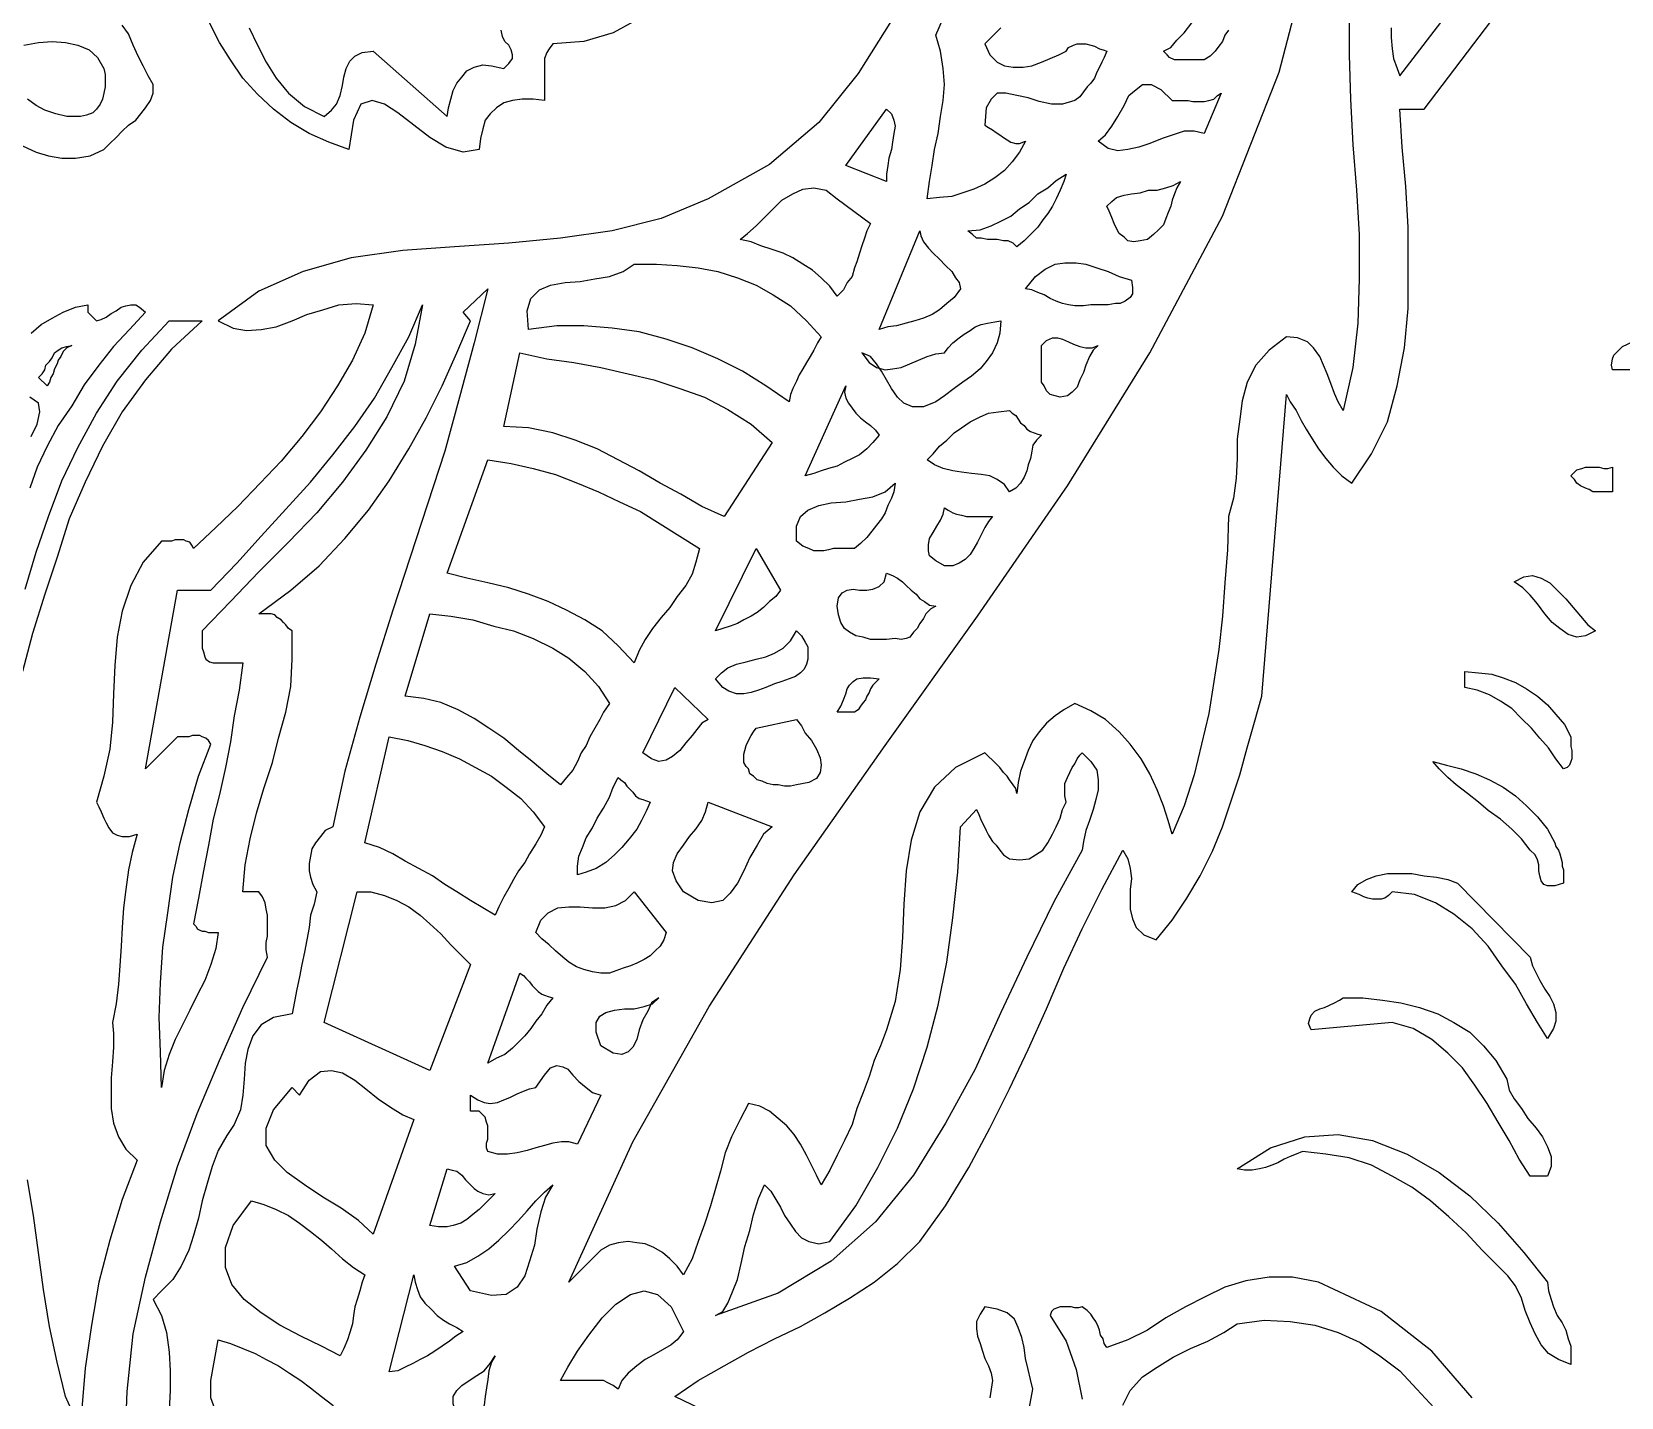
# Model space of a CAD drawing. Extents: x 0.02 to 6.72, y 0.02 to 7.01.
# Drawn here: x 2.45 to 3.742, y 4.45 to 5.559 of the extents above; entities that cross this region are included whole.
import ezdxf

# ---------------------------------------------------------------- set-up
doc = ezdxf.new("R2010")
doc.units = 0
doc.layers.add('1', color=7, linetype='Continuous')

msp = doc.modelspace()

# ---------------------------------------------------------------- linework, layer by layer
for points in [[(3.555, 5.562), (3.555, 5.554), (3.556, 5.545), (3.557, 5.537), (3.56, 5.529), (3.562, 5.523), (3.645, 5.631)], [(2.945, 5.57), (2.923, 5.558), (2.899, 5.551), (2.874, 5.549), (2.871, 5.545), (2.869, 5.542), (2.867, 5.537), (2.867, 5.533), (2.867, 5.528), (2.867, 5.523), (2.867, 5.517), (2.867, 5.512), (2.867, 5.507), (2.867, 5.503), (2.858, 5.504), (2.849, 5.504), (2.841, 5.503), (2.834, 5.501), (2.828, 5.497), (2.823, 5.492), (2.819, 5.487), (2.817, 5.48), (2.815, 5.472), (2.814, 5.463), (2.801, 5.461), (2.787, 5.465), (2.774, 5.473), (2.761, 5.483), (2.748, 5.493), (2.737, 5.5), (2.727, 5.503), (2.718, 5.5), (2.712, 5.487), (2.708, 5.463), (2.692, 5.469), (2.676, 5.476), (2.661, 5.485), (2.647, 5.496), (2.634, 5.508), (2.622, 5.521), (2.612, 5.536), (2.603, 5.55), (2.595, 5.566)], [(2.627, 5.562), (2.634, 5.548), (2.641, 5.534), (2.649, 5.521), (2.659, 5.509), (2.672, 5.498), (2.688, 5.49), (2.694, 5.495), (2.698, 5.5), (2.701, 5.507), (2.703, 5.515), (2.704, 5.522), (2.706, 5.529), (2.709, 5.535), (2.713, 5.539), (2.719, 5.542), (2.728, 5.543), (2.788, 5.49), (2.789, 5.497), (2.791, 5.504), (2.793, 5.511), (2.796, 5.517), (2.8, 5.522), (2.804, 5.527), (2.81, 5.53), (2.817, 5.532), (2.824, 5.531), (2.834, 5.529), (2.838, 5.533), (2.841, 5.537), (2.841, 5.54), (2.84, 5.544), (2.838, 5.548), (2.835, 5.551), (2.833, 5.555), (2.832, 5.56)], [(2.496, 5.337), (2.496, 5.335), (2.496, 5.333), (2.496, 5.331), (2.497, 5.33), (2.499, 5.328), (2.5, 5.327), (2.502, 5.325), (2.503, 5.324), (2.507, 5.325), (2.511, 5.327), (2.515, 5.33), (2.519, 5.332), (2.523, 5.335), (2.527, 5.336), (2.531, 5.337), (2.535, 5.337), (2.538, 5.335), (2.543, 5.331), (2.53, 5.317), (2.517, 5.303), (2.505, 5.288), (2.493, 5.272), (2.483, 5.255), (2.472, 5.239), (2.463, 5.222), (2.455, 5.205), (2.449, 5.188)], [(2.45, 5.314), (2.458, 5.321), (2.467, 5.326), (2.476, 5.331), (2.486, 5.335), (2.496, 5.337)], [(2.589, 5.324), (2.564, 5.301), (2.543, 5.276), (2.524, 5.25), (2.508, 5.222), (2.494, 5.193), (2.481, 5.163), (2.471, 5.132), (2.461, 5.102), (2.451, 5.07), (2.443, 5.039)], [(2.445, 5.106), (2.454, 5.136), (2.464, 5.165), (2.475, 5.194), (2.488, 5.221), (2.503, 5.249), (2.52, 5.275), (2.54, 5.3), (2.562, 5.324), (2.589, 5.324)], [(3.761, 5.304), (3.759, 5.303), (3.757, 5.301), (3.756, 5.3), (3.755, 5.298), (3.755, 5.295), (3.754, 5.293), (3.754, 5.29), (3.754, 5.287), (3.754, 5.284), (3.735, 5.284), (3.734, 5.288), (3.735, 5.293), (3.736, 5.296), (3.74, 5.3), (3.743, 5.303), (3.747, 5.305), (3.751, 5.307), (3.755, 5.307), (3.759, 5.306), (3.761, 5.304)], [(2.45, 5.23), (2.455, 5.24), (2.457, 5.25), (2.456, 5.257), (2.449, 5.262)], [(3.735, 5.185), (3.73, 5.185), (3.727, 5.185), (3.723, 5.185), (3.719, 5.185), (3.716, 5.187), (3.713, 5.188), (3.709, 5.19), (3.706, 5.192), (3.704, 5.195), (3.701, 5.198), (3.704, 5.201), (3.706, 5.203), (3.71, 5.204), (3.713, 5.205), (3.716, 5.205), (3.72, 5.205), (3.724, 5.205), (3.728, 5.204), (3.731, 5.204), (3.735, 5.205), (3.735, 5.185)], [(3.721, 5.072), (3.713, 5.068), (3.706, 5.067), (3.699, 5.069), (3.692, 5.074), (3.686, 5.079), (3.68, 5.086), (3.674, 5.094), (3.668, 5.101), (3.662, 5.107), (3.655, 5.112), (3.663, 5.116), (3.67, 5.117), (3.677, 5.115), (3.684, 5.111), (3.69, 5.105), (3.697, 5.098), (3.703, 5.091), (3.709, 5.084), (3.715, 5.077), (3.721, 5.072)], [(3.701, 4.986), (3.701, 4.983), (3.701, 4.98), (3.701, 4.978), (3.702, 4.975), (3.702, 4.971), (3.702, 4.968), (3.701, 4.966), (3.7, 4.963), (3.698, 4.961), (3.695, 4.96), (3.689, 4.968), (3.683, 4.977), (3.676, 4.985), (3.669, 4.993), (3.661, 5.001), (3.653, 5.009), (3.644, 5.015), (3.635, 5.02), (3.625, 5.024), (3.615, 5.026), (3.615, 5.039), (3.626, 5.038), (3.637, 5.037), (3.646, 5.034), (3.656, 5.03), (3.665, 5.025), (3.674, 5.019), (3.682, 5.012), (3.689, 5.004), (3.696, 4.996), (3.701, 4.986)], [(3.688, 4.9), (3.689, 4.897), (3.691, 4.894), (3.692, 4.891), (3.693, 4.888), (3.694, 4.884), (3.694, 4.881), (3.695, 4.878), (3.695, 4.875), (3.695, 4.871), (3.695, 4.867), (3.688, 4.865), (3.682, 4.865), (3.679, 4.866), (3.677, 4.869), (3.676, 4.873), (3.675, 4.877), (3.675, 4.882), (3.674, 4.886), (3.672, 4.89), (3.668, 4.894), (3.661, 4.903), (3.653, 4.911), (3.644, 4.919), (3.634, 4.926), (3.626, 4.933), (3.617, 4.94), (3.608, 4.947), (3.601, 4.953), (3.594, 4.96), (3.589, 4.966), (3.6, 4.963), (3.612, 4.96), (3.624, 4.956), (3.635, 4.951), (3.646, 4.945), (3.656, 4.938), (3.665, 4.93), (3.674, 4.921), (3.682, 4.911), (3.688, 4.9)], [(3.668, 4.807), (3.67, 4.8), (3.673, 4.794), (3.676, 4.788), (3.68, 4.781), (3.684, 4.775), (3.687, 4.769), (3.689, 4.762), (3.689, 4.755), (3.687, 4.749), (3.682, 4.741), (3.674, 4.754), (3.665, 4.769), (3.656, 4.785), (3.645, 4.8), (3.634, 4.816), (3.621, 4.83), (3.606, 4.842), (3.591, 4.851), (3.574, 4.858), (3.556, 4.86), (3.553, 4.857), (3.55, 4.855), (3.547, 4.854), (3.543, 4.854), (3.54, 4.854), (3.536, 4.855), (3.533, 4.856), (3.529, 4.858), (3.526, 4.859), (3.523, 4.86), (3.528, 4.866), (3.535, 4.87), (3.543, 4.873), (3.552, 4.875), (3.562, 4.875), (3.572, 4.875), (3.582, 4.873), (3.592, 4.872), (3.601, 4.87), (3.609, 4.867), (3.668, 4.807)], [(3.649, 4.708), (3.651, 4.699), (3.655, 4.692), (3.661, 4.684), (3.666, 4.676), (3.673, 4.668), (3.678, 4.661), (3.682, 4.653), (3.685, 4.645), (3.685, 4.637), (3.682, 4.629), (3.668, 4.629), (3.659, 4.643), (3.651, 4.658), (3.642, 4.673), (3.633, 4.688), (3.623, 4.703), (3.613, 4.717), (3.601, 4.729), (3.588, 4.74), (3.573, 4.749), (3.556, 4.754), (3.49, 4.748), (3.488, 4.753), (3.489, 4.757), (3.49, 4.76), (3.493, 4.763), (3.497, 4.765), (3.501, 4.766), (3.505, 4.768), (3.509, 4.77), (3.513, 4.772), (3.516, 4.774), (3.532, 4.774), (3.548, 4.772), (3.563, 4.77), (3.578, 4.766), (3.593, 4.761), (3.606, 4.754), (3.619, 4.746), (3.63, 4.735), (3.64, 4.723), (3.649, 4.708)], [(3.682, 4.543), (3.683, 4.536), (3.685, 4.529), (3.687, 4.523), (3.69, 4.516), (3.694, 4.51), (3.697, 4.504), (3.699, 4.497), (3.701, 4.491), (3.701, 4.484), (3.701, 4.476), (3.691, 4.48), (3.683, 4.485), (3.677, 4.492), (3.672, 4.501), (3.668, 4.51), (3.664, 4.52), (3.661, 4.53), (3.656, 4.54), (3.65, 4.548), (3.642, 4.556), (3.629, 4.569), (3.616, 4.583), (3.602, 4.596), (3.587, 4.609), (3.572, 4.62), (3.556, 4.629), (3.539, 4.638), (3.521, 4.644), (3.502, 4.647), (3.483, 4.649), (3.478, 4.647), (3.473, 4.645), (3.468, 4.643), (3.463, 4.64), (3.458, 4.638), (3.453, 4.636), (3.448, 4.635), (3.442, 4.634), (3.436, 4.634), (3.43, 4.635), (3.457, 4.652), (3.485, 4.661), (3.512, 4.663), (3.54, 4.658), (3.568, 4.647), (3.594, 4.632), (3.619, 4.613), (3.642, 4.591), (3.663, 4.567), (3.682, 4.543)]]:
    msp.add_lwpolyline(points)
at = {"layer": '1'}
for points in [[(3.521, 5.578), (3.521, 5.54), (3.522, 5.504), (3.524, 5.467), (3.527, 5.43), (3.529, 5.394), (3.529, 5.358), (3.528, 5.322), (3.524, 5.286), (3.516, 5.251), (3.512, 5.258), (3.509, 5.265), (3.506, 5.273), (3.503, 5.281), (3.5, 5.288), (3.497, 5.295), (3.492, 5.302), (3.487, 5.307), (3.479, 5.31), (3.47, 5.311), (3.456, 5.3), (3.445, 5.288), (3.438, 5.274), (3.434, 5.259), (3.432, 5.244), (3.43, 5.228), (3.43, 5.212), (3.429, 5.196), (3.427, 5.18), (3.423, 5.165), (3.422, 5.138), (3.42, 5.111), (3.418, 5.084), (3.415, 5.057), (3.411, 5.031), (3.407, 5.005), (3.401, 4.98), (3.395, 4.955), (3.387, 4.93), (3.377, 4.907), (3.374, 4.918), (3.37, 4.93), (3.365, 4.943), (3.359, 4.956), (3.352, 4.968), (3.343, 4.98), (3.334, 4.99), (3.323, 5), (3.311, 5.007), (3.298, 5.013), (3.289, 5.008), (3.282, 5.003), (3.275, 4.997), (3.269, 4.99), (3.264, 4.983), (3.26, 4.975), (3.257, 4.966), (3.254, 4.958), (3.252, 4.949), (3.251, 4.94), (3.25, 4.944), (3.248, 4.947), (3.245, 4.951), (3.243, 4.954), (3.24, 4.957), (3.237, 4.961), (3.234, 4.964), (3.231, 4.967), (3.228, 4.97), (3.225, 4.973), (3.201, 4.961), (3.184, 4.945), (3.172, 4.925), (3.165, 4.902), (3.161, 4.877), (3.159, 4.85), (3.158, 4.823), (3.156, 4.797), (3.152, 4.771), (3.145, 4.748), (3.14, 4.735), (3.135, 4.723), (3.131, 4.71), (3.126, 4.697), (3.121, 4.684), (3.117, 4.671), (3.111, 4.658), (3.105, 4.646), (3.099, 4.634), (3.092, 4.622), (3.088, 4.63), (3.084, 4.638), (3.08, 4.646), (3.075, 4.655), (3.07, 4.663), (3.064, 4.67), (3.057, 4.676), (3.05, 4.682), (3.042, 4.686), (3.033, 4.688), (3.026, 4.675), (3.019, 4.661), (3.014, 4.648), (3.01, 4.633), (3.006, 4.619), (3.002, 4.605), (2.997, 4.59), (2.992, 4.576), (2.987, 4.562), (2.98, 4.549), (2.975, 4.556), (2.969, 4.562), (2.963, 4.567), (2.956, 4.571), (2.949, 4.574), (2.942, 4.575), (2.935, 4.576), (2.927, 4.575), (2.92, 4.573), (2.913, 4.569), (2.887, 4.543), (2.939, 4.657), (3.001, 4.767), (3.07, 4.874), (3.144, 4.979), (3.219, 5.084), (3.292, 5.19), (3.359, 5.298), (3.418, 5.409), (3.464, 5.526), (3.496, 5.649)], [(2.994, 4.44), (2.973, 4.45), (2.992, 4.463), (3.013, 4.475), (3.033, 4.486), (3.054, 4.497), (3.075, 4.507), (3.095, 4.518), (3.115, 4.53), (3.135, 4.543), (3.154, 4.558), (3.172, 4.576), (3.193, 4.605), (3.212, 4.636), (3.229, 4.668), (3.245, 4.7), (3.26, 4.732), (3.275, 4.765), (3.289, 4.798), (3.304, 4.83), (3.32, 4.862), (3.337, 4.894), (3.341, 4.887), (3.343, 4.879), (3.344, 4.871), (3.343, 4.862), (3.343, 4.854), (3.343, 4.846), (3.345, 4.838), (3.348, 4.831), (3.354, 4.825), (3.364, 4.821), (3.377, 4.837), (3.389, 4.855), (3.4, 4.873), (3.41, 4.893), (3.418, 4.913), (3.425, 4.934), (3.432, 4.955), (3.438, 4.977), (3.444, 4.998), (3.45, 5.019), (3.47, 5.264), (3.473, 5.258), (3.478, 5.251), (3.482, 5.243), (3.486, 5.236), (3.491, 5.228), (3.496, 5.22), (3.502, 5.212), (3.508, 5.205), (3.515, 5.198), (3.523, 5.192), (3.539, 5.216), (3.552, 5.242), (3.56, 5.271), (3.566, 5.302), (3.569, 5.334), (3.569, 5.367), (3.569, 5.4), (3.567, 5.433), (3.564, 5.465), (3.562, 5.496), (3.582, 5.496), (3.667, 5.608)], [(3.238, 5.562), (3.225, 5.549), (3.229, 5.54), (3.235, 5.534), (3.241, 5.531), (3.248, 5.53), (3.256, 5.53), (3.263, 5.531), (3.271, 5.534), (3.278, 5.537), (3.285, 5.54), (3.291, 5.543), (3.293, 5.546), (3.297, 5.548), (3.3, 5.549), (3.303, 5.549), (3.307, 5.549), (3.311, 5.548), (3.314, 5.547), (3.318, 5.545), (3.321, 5.544), (3.324, 5.543), (3.322, 5.538), (3.32, 5.534), (3.318, 5.53), (3.316, 5.526), (3.314, 5.521), (3.311, 5.517), (3.308, 5.514), (3.305, 5.51), (3.302, 5.506), (3.298, 5.503), (3.288, 5.5), (3.279, 5.5), (3.269, 5.502), (3.26, 5.505), (3.251, 5.507), (3.242, 5.509), (3.235, 5.509), (3.23, 5.504), (3.226, 5.497), (3.225, 5.483), (3.228, 5.481), (3.231, 5.479), (3.234, 5.477), (3.237, 5.475), (3.24, 5.473), (3.243, 5.471), (3.246, 5.469), (3.25, 5.468), (3.253, 5.468), (3.258, 5.47), (3.253, 5.461), (3.247, 5.453), (3.241, 5.446), (3.233, 5.44), (3.225, 5.435), (3.216, 5.431), (3.207, 5.428), (3.198, 5.425), (3.188, 5.424), (3.178, 5.423), (3.18, 5.437), (3.182, 5.45), (3.184, 5.463), (3.187, 5.476), (3.189, 5.49), (3.191, 5.503), (3.192, 5.516), (3.191, 5.529), (3.189, 5.543), (3.185, 5.556), (3.196, 5.581)], [(3.149, 5.568), (3.122, 5.525), (3.09, 5.485), (3.05, 5.451), (3, 5.423), (2.962, 5.407), (2.922, 5.397), (2.88, 5.391), (2.838, 5.387), (2.794, 5.384), (2.752, 5.381), (2.71, 5.375), (2.671, 5.364), (2.635, 5.348), (2.602, 5.324), (2.614, 5.318), (2.625, 5.316), (2.637, 5.317), (2.649, 5.319), (2.662, 5.324), (2.674, 5.329), (2.687, 5.333), (2.7, 5.337), (2.714, 5.338), (2.728, 5.337), (2.721, 5.314), (2.711, 5.292), (2.699, 5.271), (2.685, 5.25), (2.67, 5.23), (2.653, 5.21), (2.636, 5.192), (2.618, 5.173), (2.6, 5.156), (2.582, 5.139), (2.581, 5.141), (2.579, 5.144), (2.576, 5.145), (2.574, 5.146), (2.571, 5.146), (2.567, 5.146), (2.564, 5.145), (2.562, 5.145), (2.559, 5.145), (2.556, 5.145), (2.541, 5.128), (2.531, 5.109), (2.524, 5.088), (2.52, 5.067), (2.518, 5.044), (2.517, 5.021), (2.516, 4.998), (2.514, 4.976), (2.509, 4.954), (2.503, 4.933), (2.505, 4.929), (2.507, 4.925), (2.509, 4.92), (2.511, 4.916), (2.513, 4.912), (2.516, 4.908), (2.52, 4.906), (2.524, 4.905), (2.53, 4.905), (2.536, 4.907), (2.532, 4.892), (2.529, 4.878), (2.527, 4.862), (2.525, 4.847), (2.524, 4.831), (2.523, 4.816), (2.522, 4.8), (2.521, 4.785), (2.519, 4.769), (2.516, 4.754), (2.517, 4.745), (2.517, 4.734), (2.516, 4.722), (2.515, 4.709), (2.515, 4.697), (2.515, 4.684), (2.517, 4.672), (2.521, 4.661), (2.527, 4.651), (2.536, 4.642), (2.524, 4.61), (2.514, 4.577), (2.505, 4.543), (2.499, 4.508), (2.494, 4.473), (2.491, 4.437)], [(2.443, 5.466), (2.454, 5.461), (2.464, 5.458), (2.475, 5.456), (2.486, 5.456), (2.498, 5.458), (2.509, 5.463), (2.514, 5.468), (2.519, 5.473), (2.524, 5.478), (2.529, 5.483), (2.535, 5.487), (2.539, 5.492), (2.543, 5.497), (2.547, 5.503), (2.549, 5.509), (2.549, 5.516), (2.545, 5.523), (2.541, 5.531), (2.537, 5.539), (2.533, 5.548), (2.529, 5.557), (2.524, 5.564)], [(3.423, 5.56), (3.42, 5.556), (3.418, 5.551), (3.415, 5.547), (3.412, 5.543), (3.408, 5.539), (3.403, 5.536), (3.4, 5.536), (3.396, 5.536), (3.393, 5.536), (3.389, 5.536), (3.385, 5.536), (3.382, 5.536), (3.379, 5.536), (3.375, 5.538), (3.373, 5.54), (3.37, 5.543), (3.376, 5.546), (3.381, 5.552), (3.387, 5.558), (3.393, 5.566)], [(2.444, 5.548), (2.456, 5.55), (2.467, 5.551), (2.478, 5.55), (2.488, 5.548), (2.497, 5.544), (2.504, 5.538), (2.509, 5.529)], [(2.509, 5.529), (2.51, 5.524), (2.51, 5.519), (2.51, 5.514), (2.509, 5.509), (2.508, 5.504), (2.506, 5.5), (2.503, 5.496), (2.5, 5.493), (2.495, 5.491), (2.49, 5.49), (2.479, 5.49), (2.47, 5.492), (2.461, 5.495), (2.454, 5.499), (2.447, 5.504)], [(3.417, 5.509), (3.403, 5.476), (3.395, 5.478), (3.387, 5.478), (3.378, 5.475), (3.369, 5.472), (3.359, 5.468), (3.35, 5.465), (3.341, 5.463), (3.333, 5.462), (3.325, 5.464), (3.317, 5.47), (3.323, 5.475), (3.328, 5.482), (3.333, 5.49), (3.338, 5.499), (3.342, 5.507), (3.348, 5.512), (3.353, 5.516), (3.36, 5.516), (3.368, 5.512), (3.377, 5.503), (3.381, 5.503), (3.385, 5.503), (3.39, 5.503), (3.394, 5.502), (3.399, 5.502), (3.403, 5.502), (3.407, 5.503), (3.411, 5.504), (3.414, 5.507), (3.417, 5.509)], [(3.145, 5.437), (3.112, 5.45), (3.145, 5.496), (3.149, 5.492), (3.151, 5.487), (3.152, 5.482), (3.151, 5.476), (3.15, 5.469), (3.149, 5.463), (3.147, 5.456), (3.146, 5.45), (3.145, 5.443), (3.145, 5.437)], [(3.291, 5.443), (3.289, 5.437), (3.286, 5.43), (3.283, 5.423), (3.28, 5.417), (3.276, 5.411), (3.272, 5.406), (3.268, 5.4), (3.262, 5.394), (3.257, 5.389), (3.251, 5.384), (3.248, 5.387), (3.244, 5.389), (3.24, 5.389), (3.235, 5.39), (3.231, 5.39), (3.227, 5.39), (3.222, 5.391), (3.218, 5.391), (3.215, 5.394), (3.211, 5.397), (3.221, 5.398), (3.23, 5.401), (3.238, 5.405), (3.246, 5.409), (3.253, 5.415), (3.261, 5.42), (3.268, 5.427), (3.276, 5.432), (3.283, 5.438), (3.291, 5.443)], [(3.132, 5.403), (3.129, 5.397), (3.127, 5.391), (3.125, 5.385), (3.123, 5.379), (3.121, 5.372), (3.119, 5.367), (3.117, 5.36), (3.113, 5.355), (3.11, 5.349), (3.105, 5.344), (3.099, 5.352), (3.092, 5.359), (3.085, 5.365), (3.077, 5.37), (3.069, 5.375), (3.061, 5.379), (3.052, 5.382), (3.043, 5.385), (3.035, 5.388), (3.026, 5.39), (3.032, 5.395), (3.039, 5.401), (3.046, 5.408), (3.053, 5.415), (3.06, 5.422), (3.069, 5.427), (3.077, 5.431), (3.086, 5.432), (3.096, 5.43), (3.105, 5.423), (3.132, 5.403)], [(3.384, 5.437), (3.381, 5.432), (3.379, 5.427), (3.377, 5.422), (3.376, 5.417), (3.374, 5.412), (3.372, 5.407), (3.37, 5.402), (3.366, 5.398), (3.362, 5.394), (3.357, 5.39), (3.351, 5.389), (3.346, 5.388), (3.341, 5.389), (3.338, 5.392), (3.334, 5.395), (3.332, 5.399), (3.33, 5.403), (3.328, 5.408), (3.326, 5.413), (3.324, 5.417), (3.328, 5.421), (3.332, 5.424), (3.338, 5.426), (3.344, 5.427), (3.351, 5.428), (3.358, 5.43), (3.365, 5.43), (3.372, 5.432), (3.378, 5.434), (3.384, 5.437)], [(3.205, 5.35), (3.2, 5.343), (3.194, 5.338), (3.188, 5.333), (3.182, 5.329), (3.175, 5.326), (3.168, 5.324), (3.161, 5.322), (3.153, 5.32), (3.146, 5.319), (3.139, 5.317), (3.172, 5.397), (3.173, 5.393), (3.175, 5.388), (3.179, 5.383), (3.183, 5.379), (3.188, 5.374), (3.193, 5.369), (3.198, 5.364), (3.201, 5.359), (3.204, 5.355), (3.205, 5.35)], [(3.092, 5.311), (3.089, 5.306), (3.086, 5.3), (3.083, 5.295), (3.08, 5.29), (3.077, 5.285), (3.074, 5.28), (3.072, 5.275), (3.069, 5.269), (3.067, 5.264), (3.066, 5.258), (3.047, 5.271), (3.028, 5.283), (3.008, 5.293), (2.987, 5.302), (2.966, 5.309), (2.944, 5.315), (2.922, 5.318), (2.899, 5.32), (2.877, 5.32), (2.854, 5.317), (2.853, 5.332), (2.856, 5.342), (2.863, 5.349), (2.872, 5.353), (2.884, 5.355), (2.896, 5.356), (2.908, 5.358), (2.92, 5.36), (2.931, 5.364), (2.94, 5.37), (2.958, 5.37), (2.975, 5.369), (2.992, 5.367), (3.008, 5.364), (3.024, 5.359), (3.039, 5.353), (3.053, 5.345), (3.067, 5.336), (3.08, 5.324), (3.092, 5.311)], [(3.344, 5.357), (3.345, 5.351), (3.345, 5.346), (3.343, 5.343), (3.339, 5.34), (3.335, 5.338), (3.331, 5.338), (3.325, 5.337), (3.32, 5.337), (3.315, 5.337), (3.311, 5.337), (3.305, 5.336), (3.298, 5.336), (3.293, 5.337), (3.288, 5.338), (3.283, 5.34), (3.278, 5.342), (3.273, 5.345), (3.268, 5.347), (3.263, 5.349), (3.258, 5.35), (3.266, 5.36), (3.274, 5.366), (3.282, 5.37), (3.29, 5.371), (3.299, 5.371), (3.307, 5.37), (3.316, 5.367), (3.325, 5.364), (3.334, 5.36), (3.344, 5.357)], [(2.526, 4.406), (2.528, 4.454), (2.533, 4.501), (2.543, 4.547), (2.555, 4.592), (2.569, 4.637), (2.585, 4.68), (2.603, 4.723), (2.622, 4.766), (2.642, 4.807), (2.641, 4.813), (2.641, 4.819), (2.642, 4.824), (2.642, 4.83), (2.642, 4.836), (2.642, 4.841), (2.641, 4.846), (2.64, 4.851), (2.638, 4.856), (2.635, 4.86), (2.622, 4.86), (2.624, 4.882), (2.628, 4.903), (2.633, 4.924), (2.639, 4.944), (2.646, 4.965), (2.651, 4.985), (2.657, 5.006), (2.661, 5.027), (2.662, 5.049), (2.662, 5.072), (2.659, 5.074), (2.657, 5.077), (2.655, 5.079), (2.653, 5.081), (2.65, 5.083), (2.648, 5.085), (2.645, 5.086), (2.642, 5.086), (2.639, 5.086), (2.635, 5.086), (2.661, 5.105), (2.684, 5.125), (2.705, 5.147), (2.724, 5.17), (2.741, 5.194), (2.757, 5.22), (2.771, 5.245), (2.784, 5.271), (2.796, 5.298), (2.807, 5.324), (2.801, 5.331), (2.821, 5.35), (2.81, 5.306), (2.798, 5.262), (2.786, 5.218), (2.772, 5.175), (2.758, 5.132), (2.744, 5.089), (2.73, 5.045), (2.717, 5.002), (2.705, 4.958), (2.695, 4.913)], [(2.589, 5.072), (2.589, 5.069), (2.589, 5.065), (2.589, 5.062), (2.589, 5.058), (2.59, 5.055), (2.591, 5.051), (2.592, 5.049), (2.595, 5.047), (2.598, 5.046), (2.602, 5.046), (2.622, 5.046), (2.619, 5.024), (2.615, 5.003), (2.612, 4.982), (2.608, 4.961), (2.603, 4.939), (2.598, 4.919), (2.594, 4.898), (2.59, 4.877), (2.586, 4.855), (2.582, 4.834), (2.584, 4.832), (2.585, 4.83), (2.587, 4.829), (2.589, 4.828), (2.591, 4.828), (2.594, 4.827), (2.596, 4.827), (2.599, 4.827), (2.602, 4.827), (2.6, 4.814), (2.596, 4.801), (2.591, 4.788), (2.585, 4.776), (2.579, 4.764), (2.573, 4.752), (2.567, 4.74), (2.562, 4.728), (2.558, 4.715), (2.556, 4.701), (2.555, 4.73), (2.554, 4.758), (2.555, 4.786), (2.557, 4.815), (2.561, 4.843), (2.565, 4.872), (2.571, 4.9), (2.578, 4.927), (2.586, 4.954), (2.596, 4.98), (2.594, 4.983), (2.592, 4.985), (2.589, 4.986), (2.587, 4.987), (2.584, 4.987), (2.581, 4.987), (2.578, 4.986), (2.575, 4.986), (2.572, 4.986), (2.569, 4.986), (2.543, 4.96), (2.569, 5.105), (2.596, 5.105), (2.617, 5.127), (2.637, 5.149), (2.657, 5.171), (2.677, 5.193), (2.695, 5.215), (2.713, 5.238), (2.729, 5.261), (2.743, 5.286), (2.757, 5.311), (2.768, 5.337), (2.762, 5.305), (2.753, 5.275), (2.739, 5.246), (2.722, 5.219), (2.703, 5.193), (2.682, 5.168), (2.659, 5.144), (2.635, 5.12), (2.612, 5.096), (2.589, 5.072)], [(3.238, 5.324), (3.237, 5.314), (3.235, 5.306), (3.231, 5.298), (3.226, 5.291), (3.221, 5.285), (3.214, 5.279), (3.207, 5.274), (3.2, 5.269), (3.192, 5.263), (3.185, 5.258), (3.175, 5.254), (3.166, 5.254), (3.159, 5.257), (3.154, 5.262), (3.149, 5.269), (3.145, 5.276), (3.141, 5.283), (3.137, 5.289), (3.132, 5.295), (3.125, 5.298), (3.131, 5.29), (3.137, 5.286), (3.144, 5.284), (3.15, 5.285), (3.157, 5.286), (3.164, 5.289), (3.171, 5.292), (3.178, 5.295), (3.185, 5.297), (3.192, 5.298), (3.195, 5.302), (3.199, 5.306), (3.204, 5.31), (3.208, 5.313), (3.213, 5.316), (3.217, 5.319), (3.222, 5.321), (3.227, 5.322), (3.233, 5.323), (3.238, 5.324)], [(3.317, 5.304), (3.313, 5.3), (3.31, 5.295), (3.307, 5.288), (3.305, 5.282), (3.302, 5.276), (3.3, 5.27), (3.296, 5.266), (3.292, 5.263), (3.286, 5.262), (3.278, 5.264), (3.275, 5.267), (3.273, 5.271), (3.271, 5.274), (3.271, 5.278), (3.271, 5.283), (3.271, 5.287), (3.271, 5.291), (3.271, 5.296), (3.271, 5.3), (3.271, 5.304), (3.275, 5.308), (3.28, 5.31), (3.284, 5.31), (3.288, 5.309), (3.293, 5.307), (3.297, 5.305), (3.302, 5.303), (3.307, 5.302), (3.312, 5.302), (3.317, 5.304)], [(2.483, 5.304), (2.479, 5.302), (2.476, 5.299), (2.474, 5.295), (2.472, 5.292), (2.471, 5.289), (2.469, 5.285), (2.468, 5.281), (2.466, 5.278), (2.465, 5.274), (2.463, 5.271), (2.456, 5.278), (2.459, 5.281), (2.461, 5.284), (2.462, 5.288), (2.465, 5.291), (2.467, 5.294), (2.469, 5.298), (2.472, 5.3), (2.475, 5.302), (2.479, 5.303), (2.483, 5.304)], [(3.052, 5.225), (3.013, 5.165), (2.995, 5.173), (2.978, 5.183), (2.961, 5.192), (2.944, 5.202), (2.927, 5.211), (2.91, 5.22), (2.892, 5.227), (2.874, 5.233), (2.854, 5.237), (2.834, 5.238), (2.847, 5.298), (2.869, 5.293), (2.891, 5.29), (2.913, 5.286), (2.935, 5.281), (2.956, 5.276), (2.977, 5.269), (2.997, 5.262), (3.016, 5.252), (3.035, 5.24), (3.052, 5.225)], [(3.139, 5.231), (3.134, 5.225), (3.129, 5.22), (3.123, 5.215), (3.117, 5.212), (3.111, 5.209), (3.105, 5.206), (3.098, 5.204), (3.092, 5.202), (3.086, 5.2), (3.079, 5.198), (3.112, 5.271), (3.111, 5.266), (3.112, 5.261), (3.114, 5.257), (3.117, 5.253), (3.12, 5.249), (3.124, 5.245), (3.128, 5.242), (3.132, 5.239), (3.136, 5.235), (3.139, 5.231)], [(3.271, 5.231), (3.267, 5.227), (3.264, 5.223), (3.263, 5.218), (3.262, 5.212), (3.26, 5.207), (3.259, 5.202), (3.257, 5.197), (3.254, 5.192), (3.25, 5.188), (3.245, 5.185), (3.241, 5.191), (3.235, 5.195), (3.229, 5.198), (3.222, 5.199), (3.214, 5.2), (3.206, 5.201), (3.199, 5.202), (3.191, 5.204), (3.184, 5.207), (3.178, 5.211), (3.183, 5.216), (3.188, 5.222), (3.194, 5.227), (3.2, 5.233), (3.206, 5.237), (3.213, 5.242), (3.221, 5.246), (3.228, 5.249), (3.236, 5.25), (3.245, 5.251), (3.247, 5.249), (3.25, 5.247), (3.252, 5.244), (3.254, 5.241), (3.257, 5.239), (3.259, 5.236), (3.262, 5.234), (3.265, 5.233), (3.268, 5.232), (3.271, 5.231)], [(2.993, 5.139), (2.99, 5.128), (2.987, 5.118), (2.982, 5.109), (2.975, 5.1), (2.969, 5.091), (2.962, 5.083), (2.955, 5.074), (2.949, 5.065), (2.944, 5.056), (2.94, 5.046), (2.927, 5.06), (2.914, 5.072), (2.9, 5.081), (2.885, 5.089), (2.87, 5.096), (2.854, 5.102), (2.838, 5.107), (2.821, 5.111), (2.804, 5.115), (2.788, 5.119), (2.821, 5.211), (2.84, 5.208), (2.858, 5.204), (2.876, 5.199), (2.894, 5.192), (2.911, 5.185), (2.928, 5.177), (2.945, 5.169), (2.961, 5.159), (2.977, 5.149), (2.993, 5.139)], [(3.152, 5.192), (3.151, 5.185), (3.149, 5.18), (3.146, 5.174), (3.144, 5.168), (3.141, 5.163), (3.137, 5.158), (3.133, 5.153), (3.129, 5.148), (3.124, 5.143), (3.119, 5.139), (3.112, 5.139), (3.107, 5.139), (3.102, 5.139), (3.098, 5.138), (3.094, 5.137), (3.09, 5.137), (3.086, 5.137), (3.082, 5.139), (3.077, 5.141), (3.072, 5.145), (3.072, 5.157), (3.075, 5.165), (3.081, 5.17), (3.09, 5.174), (3.1, 5.176), (3.112, 5.177), (3.123, 5.179), (3.134, 5.181), (3.144, 5.185), (3.152, 5.192)], [(3.231, 5.165), (3.228, 5.161), (3.225, 5.156), (3.222, 5.15), (3.219, 5.144), (3.216, 5.139), (3.213, 5.134), (3.209, 5.13), (3.204, 5.127), (3.199, 5.125), (3.192, 5.125), (3.185, 5.129), (3.18, 5.133), (3.179, 5.137), (3.179, 5.142), (3.18, 5.147), (3.183, 5.152), (3.186, 5.157), (3.189, 5.162), (3.191, 5.167), (3.192, 5.172), (3.195, 5.17), (3.199, 5.168), (3.202, 5.167), (3.206, 5.166), (3.21, 5.165), (3.214, 5.165), (3.218, 5.165), (3.223, 5.165), (3.227, 5.165), (3.231, 5.165)], [(3.059, 5.105), (3.055, 5.1), (3.05, 5.096), (3.045, 5.091), (3.04, 5.087), (3.035, 5.084), (3.029, 5.081), (3.024, 5.078), (3.018, 5.076), (3.012, 5.074), (3.006, 5.072), (3.039, 5.139), (3.059, 5.105)], [(3.185, 5.092), (3.181, 5.09), (3.177, 5.086), (3.175, 5.082), (3.172, 5.078), (3.17, 5.074), (3.167, 5.071), (3.164, 5.067), (3.161, 5.066), (3.157, 5.065), (3.152, 5.066), (3.145, 5.065), (3.139, 5.065), (3.132, 5.065), (3.126, 5.067), (3.12, 5.068), (3.115, 5.071), (3.111, 5.074), (3.108, 5.079), (3.106, 5.085), (3.105, 5.092), (3.106, 5.099), (3.109, 5.103), (3.113, 5.105), (3.118, 5.106), (3.123, 5.105), (3.129, 5.105), (3.134, 5.106), (3.139, 5.108), (3.143, 5.112), (3.145, 5.119), (3.15, 5.117), (3.154, 5.115), (3.158, 5.112), (3.161, 5.109), (3.165, 5.105), (3.169, 5.102), (3.172, 5.098), (3.176, 5.096), (3.18, 5.093), (3.185, 5.092)], [(2.92, 5.013), (2.915, 5.006), (2.912, 5), (2.908, 4.993), (2.904, 4.986), (2.901, 4.979), (2.897, 4.973), (2.894, 4.966), (2.89, 4.959), (2.885, 4.953), (2.88, 4.947), (2.869, 4.956), (2.857, 4.966), (2.846, 4.975), (2.834, 4.985), (2.822, 4.993), (2.81, 5.001), (2.797, 5.008), (2.783, 5.014), (2.769, 5.017), (2.754, 5.019), (2.774, 5.086), (2.791, 5.084), (2.809, 5.081), (2.826, 5.076), (2.842, 5.072), (2.858, 5.066), (2.874, 5.058), (2.887, 5.05), (2.9, 5.039), (2.911, 5.027), (2.92, 5.013)], [(3.066, 5.033), (3.06, 5.031), (3.054, 5.029), (3.047, 5.026), (3.041, 5.024), (3.035, 5.022), (3.029, 5.021), (3.023, 5.021), (3.017, 5.023), (3.012, 5.026), (3.006, 5.033), (3.011, 5.038), (3.016, 5.042), (3.023, 5.045), (3.031, 5.047), (3.039, 5.049), (3.047, 5.051), (3.054, 5.054), (3.061, 5.058), (3.067, 5.064), (3.072, 5.072), (3.076, 5.068), (3.079, 5.063), (3.081, 5.059), (3.081, 5.054), (3.081, 5.049), (3.08, 5.045), (3.078, 5.041), (3.075, 5.038), (3.071, 5.035), (3.066, 5.033)], [(3, 5), (2.995, 4.997), (2.991, 4.992), (2.987, 4.987), (2.982, 4.981), (2.977, 4.975), (2.971, 4.97), (2.966, 4.967), (2.96, 4.966), (2.954, 4.968), (2.947, 4.973), (2.973, 5.026), (3, 5)], [(3.139, 5.033), (3.136, 5.03), (3.134, 5.028), (3.132, 5.025), (3.131, 5.022), (3.129, 5.019), (3.128, 5.016), (3.126, 5.014), (3.124, 5.011), (3.122, 5.008), (3.119, 5.006), (3.105, 5.006), (3.108, 5.011), (3.11, 5.016), (3.112, 5.021), (3.113, 5.025), (3.115, 5.028), (3.118, 5.031), (3.121, 5.033), (3.126, 5.034), (3.132, 5.034), (3.139, 5.033)], [(3.072, 4.947), (3.067, 4.946), (3.062, 4.946), (3.057, 4.947), (3.053, 4.947), (3.048, 4.948), (3.044, 4.95), (3.04, 4.951), (3.037, 4.954), (3.034, 4.956), (3.033, 4.96), (3.031, 4.962), (3.029, 4.965), (3.029, 4.968), (3.029, 4.972), (3.03, 4.975), (3.031, 4.979), (3.033, 4.983), (3.035, 4.987), (3.037, 4.99), (3.039, 4.993), (3.072, 5), (3.076, 4.995), (3.079, 4.989), (3.084, 4.983), (3.088, 4.976), (3.091, 4.969), (3.092, 4.963), (3.091, 4.957), (3.088, 4.952), (3.082, 4.949), (3.072, 4.947)], [(2.867, 4.913), (2.864, 4.906), (2.86, 4.899), (2.855, 4.891), (2.851, 4.884), (2.846, 4.877), (2.842, 4.87), (2.838, 4.863), (2.834, 4.856), (2.83, 4.848), (2.827, 4.841), (2.817, 4.847), (2.807, 4.853), (2.796, 4.86), (2.786, 4.866), (2.776, 4.873), (2.765, 4.879), (2.754, 4.885), (2.744, 4.891), (2.733, 4.896), (2.721, 4.9), (2.741, 4.986), (2.756, 4.983), (2.77, 4.979), (2.784, 4.974), (2.798, 4.968), (2.811, 4.961), (2.824, 4.954), (2.836, 4.945), (2.848, 4.936), (2.858, 4.925), (2.867, 4.913)], [(3.304, 4.894), (3.281, 4.852), (3.259, 4.807), (3.238, 4.762), (3.217, 4.716), (3.193, 4.672), (3.167, 4.63), (3.136, 4.592), (3.1, 4.56), (3.057, 4.534), (3.006, 4.516), (3.012, 4.519), (3.016, 4.526), (3.02, 4.535), (3.024, 4.545), (3.027, 4.558), (3.03, 4.572), (3.034, 4.585), (3.037, 4.598), (3.041, 4.611), (3.046, 4.622), (3.051, 4.617), (3.055, 4.61), (3.059, 4.604), (3.062, 4.597), (3.067, 4.59), (3.071, 4.584), (3.076, 4.579), (3.082, 4.576), (3.09, 4.574), (3.099, 4.576), (3.12, 4.605), (3.138, 4.636), (3.154, 4.668), (3.167, 4.7), (3.178, 4.734), (3.187, 4.768), (3.194, 4.803), (3.199, 4.839), (3.203, 4.876), (3.205, 4.913), (3.218, 4.927), (3.22, 4.923), (3.222, 4.918), (3.224, 4.914), (3.226, 4.91), (3.228, 4.906), (3.231, 4.901), (3.234, 4.898), (3.237, 4.894), (3.24, 4.89), (3.245, 4.887), (3.253, 4.886), (3.261, 4.887), (3.266, 4.89), (3.272, 4.894), (3.276, 4.9), (3.28, 4.907), (3.283, 4.913), (3.286, 4.92), (3.288, 4.927), (3.291, 4.933), (3.29, 4.938), (3.29, 4.943), (3.29, 4.948), (3.292, 4.953), (3.294, 4.957), (3.296, 4.961), (3.298, 4.964), (3.3, 4.968), (3.302, 4.971), (3.304, 4.973), (3.311, 4.966), (3.316, 4.959), (3.317, 4.951), (3.317, 4.943), (3.315, 4.935), (3.313, 4.927), (3.31, 4.918), (3.307, 4.91), (3.305, 4.901), (3.304, 4.894)], [(2.953, 4.933), (2.95, 4.926), (2.946, 4.918), (2.942, 4.911), (2.936, 4.903), (2.93, 4.896), (2.924, 4.89), (2.917, 4.884), (2.909, 4.879), (2.901, 4.876), (2.894, 4.874), (2.894, 4.881), (2.895, 4.889), (2.898, 4.896), (2.901, 4.904), (2.906, 4.912), (2.91, 4.92), (2.915, 4.928), (2.92, 4.937), (2.923, 4.945), (2.927, 4.953), (2.929, 4.951), (2.932, 4.949), (2.934, 4.946), (2.937, 4.943), (2.939, 4.941), (2.941, 4.938), (2.944, 4.936), (2.947, 4.935), (2.95, 4.934), (2.953, 4.933)], [(3.052, 4.913), (3.045, 4.907), (3.04, 4.898), (3.034, 4.888), (3.029, 4.877), (3.024, 4.867), (3.018, 4.859), (3.012, 4.853), (3.003, 4.851), (2.992, 4.853), (2.98, 4.86), (2.974, 4.869), (2.971, 4.877), (2.972, 4.884), (2.975, 4.891), (2.98, 4.898), (2.985, 4.905), (2.99, 4.911), (2.995, 4.918), (2.998, 4.925), (3, 4.933), (3.052, 4.913)], [(2.695, 4.913), (2.689, 4.91), (2.685, 4.905), (2.681, 4.9), (2.678, 4.895), (2.677, 4.889), (2.676, 4.883), (2.676, 4.877), (2.677, 4.872), (2.679, 4.866), (2.682, 4.86), (2.68, 4.85), (2.677, 4.841), (2.676, 4.831), (2.674, 4.821), (2.672, 4.811), (2.67, 4.801), (2.668, 4.791), (2.666, 4.781), (2.664, 4.771), (2.662, 4.761), (2.647, 4.758), (2.637, 4.752), (2.63, 4.743), (2.626, 4.732), (2.624, 4.721), (2.623, 4.708), (2.622, 4.695), (2.62, 4.683), (2.615, 4.671), (2.609, 4.662), (2.602, 4.65), (2.597, 4.637), (2.593, 4.623), (2.589, 4.609), (2.586, 4.595), (2.582, 4.581), (2.578, 4.569), (2.572, 4.556), (2.565, 4.545), (2.556, 4.536), (2.549, 4.529), (2.556, 4.516), (2.56, 4.502), (2.562, 4.486), (2.563, 4.471), (2.563, 4.455), (2.562, 4.439)], [(2.807, 4.801), (2.774, 4.715), (2.688, 4.754), (2.715, 4.86), (2.726, 4.86), (2.737, 4.857), (2.747, 4.853), (2.757, 4.848), (2.766, 4.841), (2.774, 4.834), (2.783, 4.826), (2.791, 4.817), (2.799, 4.809), (2.807, 4.801)], [(2.966, 4.827), (2.964, 4.821), (2.961, 4.816), (2.957, 4.812), (2.953, 4.808), (2.948, 4.805), (2.942, 4.802), (2.937, 4.8), (2.931, 4.798), (2.925, 4.796), (2.92, 4.794), (2.913, 4.794), (2.906, 4.795), (2.899, 4.797), (2.893, 4.799), (2.887, 4.803), (2.882, 4.807), (2.876, 4.812), (2.871, 4.817), (2.865, 4.822), (2.86, 4.827), (2.864, 4.837), (2.87, 4.843), (2.878, 4.847), (2.887, 4.848), (2.896, 4.848), (2.906, 4.847), (2.916, 4.847), (2.925, 4.849), (2.933, 4.853), (2.94, 4.86), (2.966, 4.827)], [(2.874, 4.774), (2.869, 4.768), (2.865, 4.761), (2.86, 4.755), (2.856, 4.749), (2.851, 4.743), (2.846, 4.738), (2.841, 4.733), (2.835, 4.728), (2.828, 4.725), (2.821, 4.721), (2.847, 4.794), (2.85, 4.792), (2.852, 4.79), (2.855, 4.787), (2.857, 4.784), (2.859, 4.782), (2.862, 4.779), (2.865, 4.777), (2.867, 4.776), (2.87, 4.775), (2.874, 4.774)], [(2.913, 4.735), (2.909, 4.746), (2.909, 4.754), (2.912, 4.759), (2.917, 4.762), (2.924, 4.764), (2.932, 4.765), (2.94, 4.765), (2.948, 4.767), (2.955, 4.769), (2.96, 4.774), (2.954, 4.77), (2.951, 4.763), (2.947, 4.756), (2.944, 4.748), (2.942, 4.74), (2.939, 4.734), (2.935, 4.73), (2.93, 4.728), (2.923, 4.729), (2.913, 4.735)], [(2.761, 4.675), (2.728, 4.582), (2.716, 4.593), (2.702, 4.603), (2.687, 4.612), (2.672, 4.622), (2.658, 4.632), (2.648, 4.642), (2.641, 4.654), (2.641, 4.668), (2.647, 4.683), (2.662, 4.701), (2.668, 4.695), (2.676, 4.707), (2.685, 4.714), (2.694, 4.715), (2.703, 4.713), (2.713, 4.707), (2.722, 4.7), (2.732, 4.692), (2.742, 4.685), (2.752, 4.679), (2.761, 4.675)], [(2.913, 4.695), (2.894, 4.655), (2.887, 4.657), (2.881, 4.657), (2.874, 4.656), (2.867, 4.654), (2.86, 4.652), (2.853, 4.65), (2.845, 4.648), (2.837, 4.647), (2.829, 4.647), (2.821, 4.649), (2.82, 4.652), (2.82, 4.656), (2.821, 4.659), (2.821, 4.663), (2.821, 4.667), (2.821, 4.67), (2.82, 4.673), (2.819, 4.677), (2.817, 4.679), (2.814, 4.682), (2.807, 4.682), (2.807, 4.695), (2.813, 4.691), (2.818, 4.689), (2.823, 4.688), (2.829, 4.689), (2.834, 4.691), (2.839, 4.693), (2.845, 4.696), (2.85, 4.698), (2.855, 4.7), (2.86, 4.701), (2.867, 4.711), (2.872, 4.717), (2.877, 4.719), (2.882, 4.718), (2.886, 4.716), (2.89, 4.711), (2.895, 4.706), (2.901, 4.701), (2.906, 4.697), (2.913, 4.695)], [(2.449, 4.287), (2.454, 4.295), (2.456, 4.304), (2.462, 4.315), (2.466, 4.327), (2.469, 4.339), (2.471, 4.351), (2.473, 4.364), (2.475, 4.376), (2.477, 4.389), (2.48, 4.401), (2.484, 4.412), (2.49, 4.423), (2.478, 4.45), (2.471, 4.478), (2.465, 4.507), (2.46, 4.537), (2.456, 4.567), (2.452, 4.597), (2.447, 4.626)], [(2.827, 4.615), (2.823, 4.611), (2.818, 4.606), (2.814, 4.602), (2.809, 4.598), (2.804, 4.594), (2.799, 4.591), (2.793, 4.589), (2.788, 4.588), (2.781, 4.588), (2.774, 4.589), (2.788, 4.635), (2.792, 4.634), (2.796, 4.633), (2.8, 4.63), (2.803, 4.626), (2.806, 4.623), (2.81, 4.619), (2.813, 4.617), (2.817, 4.615), (2.822, 4.614), (2.827, 4.615)], [(2.874, 4.622), (2.868, 4.612), (2.864, 4.6), (2.861, 4.586), (2.859, 4.573), (2.855, 4.56), (2.851, 4.548), (2.845, 4.539), (2.836, 4.533), (2.824, 4.532), (2.807, 4.536), (2.794, 4.556), (2.804, 4.559), (2.813, 4.564), (2.822, 4.57), (2.83, 4.577), (2.838, 4.585), (2.846, 4.593), (2.853, 4.601), (2.86, 4.609), (2.867, 4.616), (2.874, 4.622)], [(2.721, 4.549), (2.719, 4.543), (2.717, 4.536), (2.715, 4.529), (2.713, 4.523), (2.712, 4.516), (2.711, 4.509), (2.709, 4.502), (2.707, 4.496), (2.704, 4.489), (2.701, 4.483), (2.686, 4.491), (2.669, 4.499), (2.652, 4.508), (2.637, 4.518), (2.623, 4.529), (2.613, 4.541), (2.608, 4.555), (2.608, 4.571), (2.614, 4.589), (2.629, 4.609), (2.639, 4.606), (2.649, 4.602), (2.659, 4.597), (2.668, 4.591), (2.677, 4.584), (2.686, 4.577), (2.694, 4.57), (2.703, 4.562), (2.712, 4.555), (2.721, 4.549)], [(2.801, 4.503), (2.795, 4.499), (2.79, 4.495), (2.784, 4.491), (2.778, 4.487), (2.772, 4.483), (2.766, 4.48), (2.76, 4.477), (2.754, 4.474), (2.748, 4.471), (2.741, 4.47), (2.761, 4.549), (2.762, 4.543), (2.764, 4.537), (2.766, 4.531), (2.77, 4.526), (2.775, 4.521), (2.78, 4.516), (2.785, 4.512), (2.79, 4.509), (2.796, 4.506), (2.801, 4.503)], [(3.621, 4.449), (3.588, 4.487), (3.547, 4.519), (3.496, 4.543), (3.475, 4.547), (3.456, 4.547), (3.437, 4.544), (3.42, 4.539), (3.404, 4.531), (3.388, 4.523), (3.372, 4.514), (3.357, 4.504), (3.341, 4.496), (3.324, 4.49), (3.322, 4.493), (3.321, 4.497), (3.319, 4.5), (3.318, 4.504), (3.317, 4.507), (3.315, 4.511), (3.313, 4.514), (3.311, 4.517), (3.308, 4.52), (3.304, 4.523), (3.301, 4.522), (3.298, 4.522), (3.295, 4.523), (3.293, 4.523), (3.289, 4.523), (3.286, 4.523), (3.284, 4.522), (3.281, 4.521), (3.279, 4.519), (3.278, 4.516), (3.291, 4.495), (3.299, 4.472), (3.304, 4.448)], [(2.98, 4.503), (2.978, 4.5), (2.975, 4.496), (2.97, 4.492), (2.963, 4.488), (2.956, 4.484), (2.949, 4.48), (2.942, 4.475), (2.935, 4.469), (2.93, 4.463), (2.927, 4.456), (2.923, 4.459), (2.919, 4.461), (2.915, 4.463), (2.91, 4.463), (2.905, 4.463), (2.9, 4.463), (2.895, 4.463), (2.89, 4.463), (2.885, 4.463), (2.88, 4.463), (2.886, 4.474), (2.894, 4.487), (2.903, 4.5), (2.914, 4.514), (2.925, 4.525), (2.937, 4.533), (2.948, 4.536), (2.959, 4.533), (2.97, 4.523), (2.98, 4.503)], [(3.261, 4.44), (3.264, 4.456), (3.262, 4.464), (3.26, 4.472), (3.258, 4.481), (3.257, 4.49), (3.255, 4.498), (3.252, 4.506), (3.249, 4.513), (3.243, 4.518), (3.235, 4.521), (3.225, 4.523), (3.221, 4.517), (3.218, 4.511), (3.218, 4.505), (3.219, 4.499), (3.221, 4.493), (3.223, 4.487), (3.225, 4.481), (3.228, 4.475), (3.23, 4.469), (3.231, 4.463), (3.229, 4.449)], [(3.337, 4.443), (3.343, 4.455), (3.353, 4.466), (3.365, 4.474), (3.378, 4.482), (3.392, 4.489), (3.406, 4.495), (3.419, 4.502), (3.43, 4.509), (3.452, 4.512), (3.473, 4.511), (3.493, 4.508), (3.512, 4.502), (3.53, 4.494), (3.546, 4.483), (3.562, 4.471), (3.576, 4.456), (3.59, 4.441)], [(2.695, 4.443), (2.688, 4.397), (2.679, 4.404), (2.667, 4.41), (2.655, 4.413), (2.642, 4.417), (2.629, 4.42), (2.617, 4.425), (2.608, 4.43), (2.6, 4.438), (2.596, 4.449), (2.596, 4.463), (2.602, 4.496), (2.612, 4.493), (2.622, 4.489), (2.632, 4.485), (2.641, 4.48), (2.651, 4.475), (2.66, 4.469), (2.669, 4.463), (2.677, 4.457), (2.686, 4.45), (2.695, 4.443)], [(2.801, 4.43), (2.795, 4.438), (2.793, 4.444), (2.793, 4.45), (2.796, 4.455), (2.8, 4.459), (2.806, 4.463), (2.812, 4.467), (2.818, 4.471), (2.823, 4.477), (2.827, 4.483), (2.824, 4.478), (2.822, 4.471), (2.821, 4.464), (2.82, 4.457), (2.819, 4.45), (2.818, 4.443), (2.816, 4.438), (2.813, 4.433), (2.808, 4.431), (2.801, 4.43)]]:
    msp.add_lwpolyline(points, dxfattribs=at)

doc.saveas('drawing.dxf')
